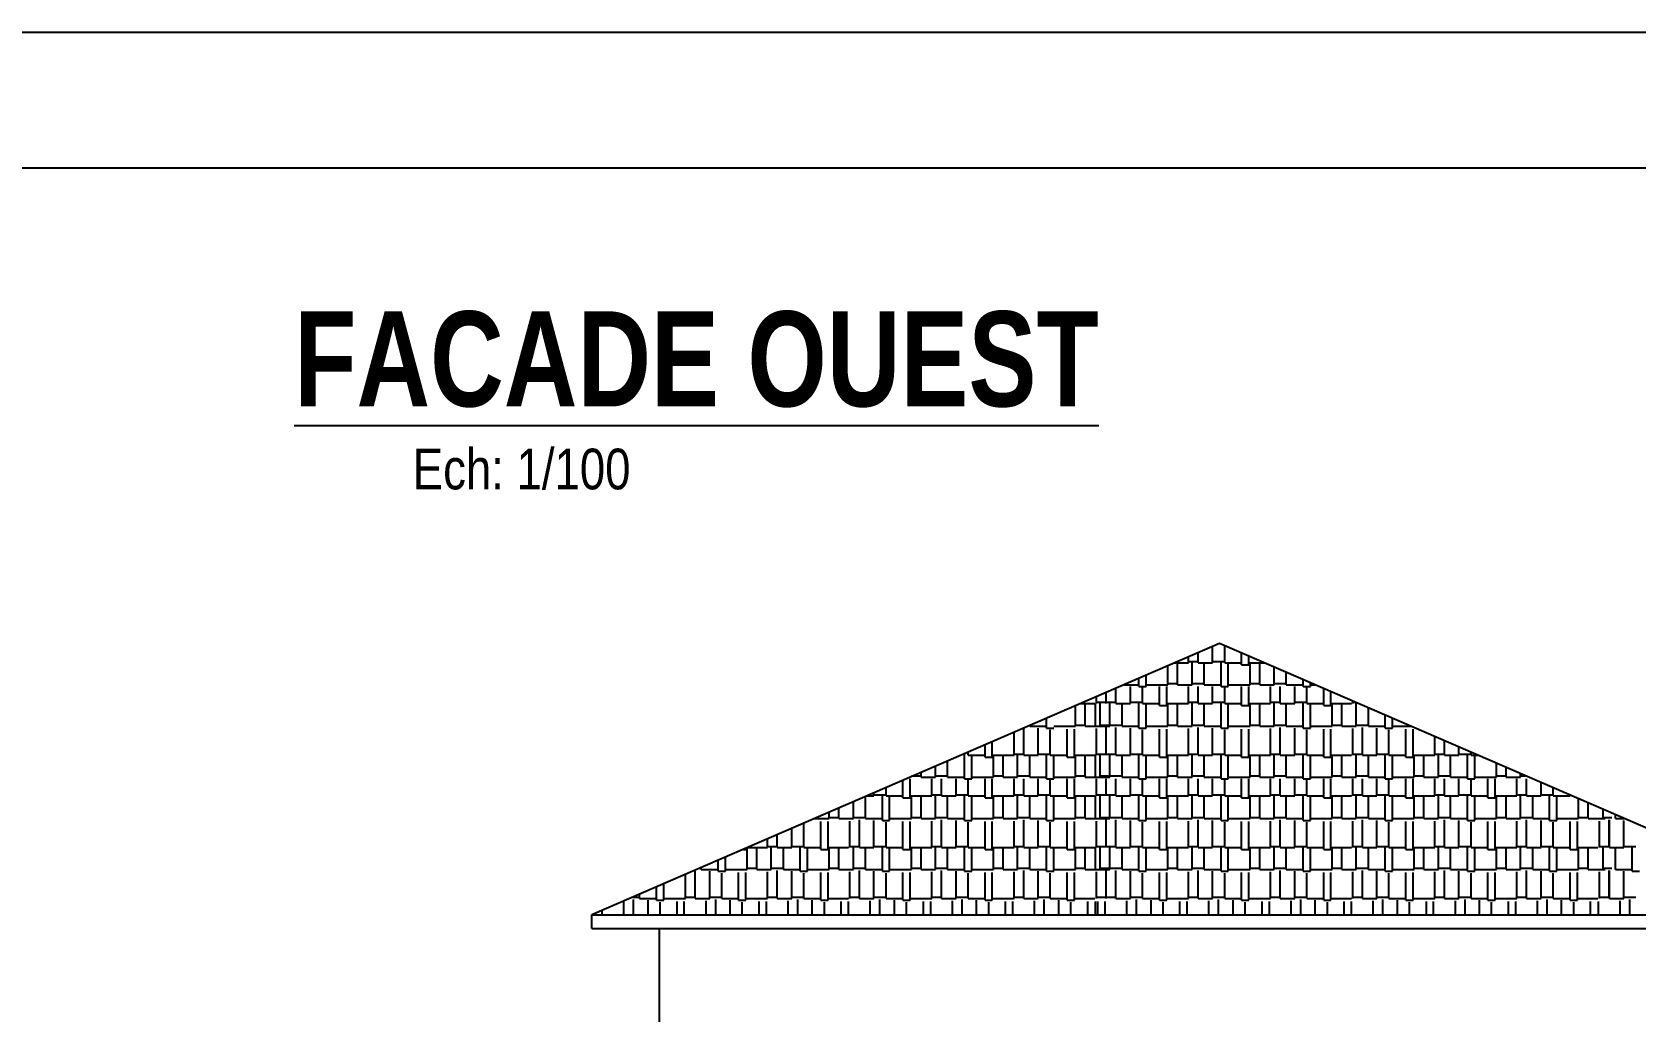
# Model space of a CAD drawing. Header units: centimetres. Extents: x 16433 to 114398, y -50094 to -12305.
# Drawn here: x 49780 to 50370, y -45156 to -44796 of the extents above; entities that cross this region are included whole.
import ezdxf
from ezdxf.enums import TextEntityAlignment as Align

# ---------------------------------------------------------------- set-up
doc = ezdxf.new("R2010")
doc.units = ezdxf.units.CM
doc.header["$LTSCALE"] = 0.5
for name, color, linetype in [('01_fenetres', 171, 'CONTINUOUS'), ('01_linteaux', 2, 'CONTINUOUS'), ('01_poch_murs', 253, 'CONTINUOUS'), ('01_texte', 230, 'CONTINUOUS')]:
    doc.layers.add(name, color=color, linetype=linetype)
doc.styles.add('impact', font='impact.ttf')
doc.styles.add('MATTE_TXT', font='arial.ttf')

msp = doc.modelspace()

# ---------------------------------------------------------------- linework, layer by layer
at = {"layer": '01_fenetres', "ltscale": 30}
msp.add_line((48662.75, -44845.563), (50662.75, -44845.563), dxfattribs=at)
at = {"layer": '01_linteaux', "ltscale": 2}
for p, q in [((49986.038, -45125.713), (49986.038, -45120.713)), ((49986.038, -45125.713), (50448.038, -45125.713)), ((50011.038, -45380.713), (50011.038, -45125.713))]:
    msp.add_line(p, q, dxfattribs=at)
msp.add_lwpolyline([(49986.038, -45120.713), (50448.038, -45120.713), (50217.038, -45020.713)], close=True, dxfattribs=at)
at = {"layer": '01_poch_murs', "linetype": 'Continuous', "ltscale": 2}
for p, q in [((50209.212, -45027.863), (50209.212, -45024.101)), ((50214.546, -45027.863), (50214.546, -45021.792)), ((50218.991, -45027.863), (50218.991, -45021.558)), ((50225.214, -45028.53), (50225.214, -45024.252)), ((50198.099, -45035.907), (50198.099, -45028.912)), ((50200.522, -45027.863), (50205.656, -45027.863)), ((50201.655, -45035.907), (50201.655, -45027.557)), ((50205.656, -45027.863), (50205.656, -45025.641)), ((50205.656, -45027.418), (50209.212, -45027.418)), ((50206.989, -45035.907), (50206.989, -45027.557)), ((50209.212, -45027.863), (50214.546, -45027.863)), ((50211.434, -45035.907), (50211.434, -45027.557)), ((50214.546, -45027.418), (50218.991, -45027.418)), ((50217.657, -45036.574), (50217.657, -45027.557)), ((50218.991, -45027.863), (50225.214, -45027.863)), ((50220.324, -45036.574), (50220.324, -45027.557)), ((50225.214, -45028.53), (50227.881, -45028.53)), ((50227.881, -45028.53), (50227.881, -45025.407)), ((50227.881, -45027.863), (50233.554, -45027.863)), ((50228.325, -45035.907), (50228.325, -45027.557)), ((50231.881, -45035.907), (50231.881, -45027.557)), ((50237.215, -45035.907), (50237.215, -45029.448)), ((50181.939, -45035.907), (50187.431, -45035.907)), ((50187.431, -45036.574), (50187.431, -45033.53)), ((50190.098, -45036.574), (50190.098, -45032.375)), ((50190.098, -45035.907), (50198.099, -45035.907)), ((50198.099, -45035.463), (50201.655, -45035.463)), ((50201.655, -45035.907), (50206.989, -45035.907)), ((50206.989, -45035.463), (50211.434, -45035.463)), ((50211.434, -45035.907), (50217.657, -45035.907)), ((50220.324, -45035.907), (50228.325, -45035.907)), ((50228.325, -45035.463), (50231.881, -45035.463)), ((50231.881, -45035.907), (50237.215, -45035.907)), ((50237.215, -45035.463), (50241.66, -45035.463)), ((50241.66, -45035.907), (50241.66, -45031.372)), ((50241.66, -45035.907), (50247.883, -45035.907)), ((50247.883, -45036.574), (50247.883, -45034.066)), ((50250.55, -45036.574), (50250.55, -45035.22)), ((50250.55, -45035.907), (50252.137, -45035.907)), ((50171.874, -45042.839), (50171.874, -45040.265)), ((50175.43, -45042.839), (50175.43, -45038.725)), ((50175.43, -45042.839), (50175.43, -45038.725)), ((50178.986, -45042.839), (50178.986, -45037.186)), ((50184.32, -45042.839), (50184.32, -45036.566)), ((50187.431, -45036.574), (50190.098, -45036.574)), ((50188.765, -45042.839), (50188.765, -45036.566)), ((50194.988, -45043.506), (50194.988, -45036.566)), ((50197.655, -45043.506), (50197.655, -45036.566)), ((50205.656, -45042.839), (50205.656, -45036.566)), ((50209.212, -45042.839), (50209.212, -45036.566)), ((50214.546, -45042.839), (50214.546, -45036.566)), ((50217.657, -45036.574), (50220.324, -45036.574)), ((50218.991, -45042.839), (50218.991, -45036.566)), ((50225.214, -45043.506), (50225.214, -45036.566)), ((50227.881, -45043.506), (50227.881, -45036.566)), ((50235.882, -45042.839), (50235.882, -45036.566)), ((50239.438, -45042.839), (50239.438, -45036.566)), ((50244.772, -45042.839), (50244.772, -45036.566)), ((50247.883, -45036.574), (50250.55, -45036.574)), ((50249.217, -45042.839), (50249.217, -45036.566)), ((50255.44, -45043.506), (50255.44, -45037.337)), ((50258.107, -45043.506), (50258.107, -45038.492)), ((50266.108, -45042.839), (50266.108, -45041.955)), ((50164.138, -45051.204), (50164.138, -45043.613)), ((50165.927, -45042.839), (50171.25, -45042.839)), ((50167.694, -45051.204), (50167.694, -45042.854)), ((50171.429, -45051.204), (50171.429, -45042.854)), ((50171.874, -45042.394), (50175.43, -45042.394)), ((50173.207, -45051.204), (50173.207, -45042.854)), ((50175.43, -45042.394), (50178.986, -45042.394)), ((50176.763, -45051.204), (50176.763, -45042.854)), ((50178.986, -45042.839), (50184.32, -45042.839)), ((50181.208, -45051.204), (50181.208, -45042.854)), ((50184.32, -45042.394), (50188.765, -45042.394)), ((50187.431, -45051.871), (50187.431, -45042.854)), ((50188.765, -45042.839), (50194.988, -45042.839)), ((50190.098, -45051.871), (50190.098, -45042.854)), ((50194.988, -45043.506), (50197.655, -45043.506)), ((50197.655, -45042.839), (50205.656, -45042.839)), ((50198.099, -45051.204), (50198.099, -45042.854)), ((50201.655, -45051.204), (50201.655, -45042.854)), ((50205.656, -45042.394), (50209.212, -45042.394)), ((50206.989, -45051.204), (50206.989, -45042.854)), ((50209.212, -45042.839), (50214.546, -45042.839)), ((50211.434, -45051.204), (50211.434, -45042.854)), ((50214.546, -45042.394), (50218.991, -45042.394)), ((50217.657, -45051.871), (50217.657, -45042.854)), ((50218.991, -45042.839), (50225.214, -45042.839)), ((50220.324, -45051.871), (50220.324, -45042.854)), ((50225.214, -45043.506), (50227.881, -45043.506)), ((50227.881, -45042.839), (50235.882, -45042.839)), ((50228.325, -45051.204), (50228.325, -45042.854)), ((50231.881, -45051.204), (50231.881, -45042.854)), ((50235.882, -45042.394), (50239.438, -45042.394)), ((50237.215, -45051.204), (50237.215, -45042.854)), ((50239.438, -45042.839), (50244.772, -45042.839)), ((50241.66, -45051.204), (50241.66, -45042.854)), ((50244.772, -45042.394), (50249.217, -45042.394)), ((50247.883, -45051.871), (50247.883, -45042.854)), ((50249.217, -45042.839), (50255.44, -45042.839)), ((50250.55, -45051.871), (50250.55, -45042.854)), ((50255.44, -45043.506), (50258.107, -45043.506)), ((50258.107, -45042.839), (50265.663, -45042.839)), ((50258.551, -45051.204), (50258.551, -45042.854)), ((50262.107, -45051.204), (50262.107, -45042.854)), ((50262.107, -45051.204), (50262.107, -45042.854)), ((50266.108, -45042.394), (50267.122, -45042.394)), ((50267.441, -45051.204), (50267.441, -45042.854)), ((50271.886, -45051.204), (50271.886, -45044.457)), ((50278.109, -45051.871), (50278.109, -45047.151)), ((50141.469, -45061.872), (50141.469, -45053.427)), ((50145.025, -45061.872), (50145.025, -45051.888)), ((50147.247, -45051.204), (50153.47, -45051.204)), ((50150.359, -45061.872), (50150.359, -45051.871)), ((50153.47, -45051.871), (50153.47, -45048.231)), ((50153.47, -45051.871), (50156.137, -45051.871)), ((50154.804, -45061.872), (50154.804, -45052.538)), ((50156.137, -45051.204), (50164.138, -45051.204)), ((50161.027, -45062.539), (50161.027, -45052.316)), ((50163.694, -45062.539), (50163.694, -45052.316)), ((50164.138, -45050.76), (50167.694, -45050.76)), ((50167.694, -45051.204), (50171.25, -45051.204)), ((50168.583, -45051.204), (50173.917, -45051.204)), ((50171.429, -45051.204), (50176.763, -45051.204)), ((50171.874, -45061.872), (50171.874, -45052.093)), ((50173.207, -45050.76), (50176.338, -45050.76)), ((50175.43, -45061.872), (50175.43, -45051.649)), ((50175.43, -45061.872), (50175.43, -45052.093)), ((50176.763, -45050.76), (50181.208, -45050.76)), ((50178.986, -45061.872), (50178.986, -45051.649)), ((50181.208, -45051.204), (50187.431, -45051.204)), ((50184.32, -45061.872), (50184.32, -45051.871)), ((50187.431, -45051.871), (50190.098, -45051.871)), ((50188.765, -45061.872), (50188.765, -45052.538)), ((50190.098, -45051.204), (50198.099, -45051.204)), ((50194.988, -45062.539), (50194.988, -45052.316)), ((50197.655, -45062.539), (50197.655, -45052.316)), ((50198.099, -45050.76), (50201.655, -45050.76)), ((50201.655, -45051.204), (50206.989, -45051.204)), ((50205.656, -45061.872), (50205.656, -45052.093)), ((50206.989, -45050.76), (50211.434, -45050.76)), ((50209.212, -45061.872), (50209.212, -45051.649)), ((50211.434, -45051.204), (50217.657, -45051.204)), ((50214.546, -45061.872), (50214.546, -45051.871)), ((50217.657, -45051.871), (50220.324, -45051.871)), ((50218.991, -45061.872), (50218.991, -45052.538)), ((50220.324, -45051.204), (50228.325, -45051.204)), ((50225.214, -45062.539), (50225.214, -45052.316)), ((50227.881, -45062.539), (50227.881, -45052.316)), ((50228.325, -45050.76), (50231.881, -45050.76)), ((50231.881, -45051.204), (50237.215, -45051.204)), ((50235.882, -45061.872), (50235.882, -45052.093)), ((50237.215, -45050.76), (50241.66, -45050.76)), ((50239.438, -45061.872), (50239.438, -45051.649)), ((50241.66, -45051.204), (50247.883, -45051.204)), ((50244.772, -45061.872), (50244.772, -45051.871)), ((50247.883, -45051.871), (50250.55, -45051.871)), ((50249.217, -45061.872), (50249.217, -45052.538)), ((50250.55, -45051.204), (50258.551, -45051.204)), ((50255.44, -45062.539), (50255.44, -45052.316)), ((50258.107, -45062.539), (50258.107, -45052.316)), ((50258.551, -45050.76), (50262.107, -45050.76)), ((50262.107, -45051.204), (50265.663, -45051.204)), ((50262.107, -45051.204), (50267.441, -45051.204)), ((50266.108, -45061.872), (50266.108, -45052.093)), ((50267.441, -45050.76), (50271.886, -45050.76)), ((50269.664, -45061.872), (50269.664, -45051.649)), ((50271.886, -45051.204), (50278.109, -45051.204)), ((50274.998, -45061.872), (50274.998, -45051.871)), ((50278.109, -45051.871), (50280.776, -45051.871)), ((50279.443, -45061.872), (50279.443, -45052.538)), ((50280.776, -45051.871), (50280.776, -45048.305)), ((50280.776, -45051.204), (50287.473, -45051.204)), ((50285.666, -45062.539), (50285.666, -45052.316)), ((50288.333, -45062.539), (50288.333, -45052.316)), ((50130.801, -45062.539), (50130.801, -45058.045)), ((50133.468, -45062.539), (50133.468, -45056.891)), ((50296.334, -45061.872), (50296.334, -45055.04)), ((50299.89, -45061.872), (50299.89, -45056.58)), ((50305.224, -45061.872), (50305.224, -45058.889)), ((50117.021, -45069.917), (50117.021, -45064.01)), ((50123.244, -45070.583), (50123.244, -45061.566)), ((50124.578, -45061.872), (50124.578, -45060.739)), ((50124.578, -45061.872), (50130.801, -45061.872)), ((50125.911, -45070.583), (50125.911, -45061.566)), ((50130.801, -45062.539), (50133.468, -45062.539)), ((50133.468, -45061.872), (50141.469, -45061.872)), ((50133.912, -45069.917), (50133.912, -45061.566)), ((50137.468, -45069.917), (50137.468, -45061.566)), ((50141.469, -45061.428), (50145.025, -45061.428)), ((50142.802, -45069.917), (50142.802, -45061.566)), ((50145.025, -45061.872), (50150.359, -45061.872)), ((50147.247, -45069.917), (50147.247, -45061.566)), ((50150.359, -45061.428), (50154.804, -45061.428)), ((50153.47, -45070.583), (50153.47, -45061.566)), ((50154.804, -45061.872), (50161.027, -45061.872)), ((50156.137, -45070.583), (50156.137, -45061.566)), ((50161.027, -45062.539), (50163.694, -45062.539)), ((50163.694, -45061.872), (50171.25, -45061.872)), ((50164.138, -45069.917), (50164.138, -45061.566)), ((50167.694, -45069.917), (50167.694, -45061.566)), ((50171.429, -45069.917), (50171.429, -45061.566)), ((50171.874, -45061.428), (50175.43, -45061.428)), ((50173.207, -45069.917), (50173.207, -45061.566)), ((50175.43, -45061.428), (50178.986, -45061.428)), ((50176.763, -45069.917), (50176.763, -45061.566)), ((50178.986, -45061.872), (50184.32, -45061.872)), ((50181.208, -45069.917), (50181.208, -45061.566)), ((50184.32, -45061.428), (50188.765, -45061.428)), ((50187.431, -45070.583), (50187.431, -45061.566)), ((50188.765, -45061.872), (50194.988, -45061.872)), ((50190.098, -45070.583), (50190.098, -45061.566)), ((50194.988, -45062.539), (50197.655, -45062.539)), ((50197.655, -45061.872), (50205.656, -45061.872)), ((50198.099, -45069.917), (50198.099, -45061.566)), ((50201.655, -45069.917), (50201.655, -45061.566)), ((50205.656, -45061.428), (50209.212, -45061.428)), ((50206.989, -45069.917), (50206.989, -45061.566)), ((50209.212, -45061.872), (50214.546, -45061.872)), ((50211.434, -45069.917), (50211.434, -45061.566)), ((50214.546, -45061.428), (50218.991, -45061.428)), ((50217.657, -45070.583), (50217.657, -45061.566)), ((50218.991, -45061.872), (50225.214, -45061.872)), ((50220.324, -45070.583), (50220.324, -45061.566)), ((50225.214, -45062.539), (50227.881, -45062.539)), ((50227.881, -45061.872), (50235.882, -45061.872)), ((50228.325, -45069.917), (50228.325, -45061.566)), ((50231.881, -45069.917), (50231.881, -45061.566)), ((50235.882, -45061.428), (50239.438, -45061.428)), ((50237.215, -45069.917), (50237.215, -45061.566)), ((50239.438, -45061.872), (50244.772, -45061.872)), ((50241.66, -45069.917), (50241.66, -45061.566)), ((50244.772, -45061.428), (50249.217, -45061.428)), ((50247.883, -45070.583), (50247.883, -45061.566)), ((50249.217, -45061.872), (50255.44, -45061.872)), ((50250.55, -45070.583), (50250.55, -45061.566)), ((50255.44, -45062.539), (50258.107, -45062.539)), ((50258.107, -45061.872), (50265.663, -45061.872)), ((50258.551, -45069.917), (50258.551, -45061.566)), ((50262.107, -45069.917), (50262.107, -45061.566)), ((50262.107, -45069.917), (50262.107, -45061.566)), ((50266.108, -45061.428), (50269.664, -45061.428)), ((50267.441, -45069.917), (50267.441, -45061.566)), ((50269.664, -45061.872), (50274.998, -45061.872)), ((50271.886, -45069.917), (50271.886, -45061.566)), ((50274.998, -45061.428), (50279.443, -45061.428)), ((50278.109, -45070.583), (50278.109, -45061.566)), ((50279.443, -45061.872), (50285.666, -45061.872)), ((50280.776, -45070.583), (50280.776, -45061.566)), ((50285.666, -45062.539), (50288.333, -45062.539)), ((50288.333, -45061.872), (50296.334, -45061.872)), ((50288.777, -45069.917), (50288.777, -45061.566)), ((50292.333, -45069.917), (50292.333, -45061.566)), ((50296.334, -45061.428), (50299.89, -45061.428)), ((50297.667, -45069.917), (50297.667, -45061.566)), ((50299.89, -45061.872), (50305.224, -45061.872)), ((50302.112, -45069.917), (50302.112, -45061.566)), ((50305.224, -45061.428), (50309.669, -45061.428)), ((50308.335, -45070.583), (50308.335, -45061.566)), ((50309.669, -45061.872), (50309.669, -45060.813)), ((50309.669, -45061.872), (50312.116, -45061.872)), ((50311.002, -45070.583), (50311.002, -45061.566)), ((50319.003, -45069.917), (50319.003, -45064.854)), ((50100.575, -45077.515), (50100.575, -45071.13)), ((50103.242, -45077.515), (50103.242, -45070.576)), ((50103.686, -45069.472), (50107.242, -45069.472)), ((50107.242, -45069.917), (50107.242, -45068.244)), ((50107.242, -45069.917), (50112.576, -45069.917)), ((50111.243, -45076.848), (50111.243, -45070.576)), ((50112.576, -45069.917), (50112.576, -45065.935)), ((50112.576, -45069.472), (50117.021, -45069.472)), ((50114.799, -45076.848), (50114.799, -45070.576)), ((50117.021, -45069.917), (50123.244, -45069.917)), ((50120.133, -45076.848), (50120.133, -45070.576)), ((50123.244, -45070.583), (50125.911, -45070.583)), ((50124.578, -45076.848), (50124.578, -45070.576)), ((50125.911, -45069.917), (50133.912, -45069.917)), ((50130.801, -45077.515), (50130.801, -45070.576)), ((50133.468, -45077.515), (50133.468, -45070.576)), ((50133.912, -45069.472), (50137.468, -45069.472)), ((50137.468, -45069.917), (50142.802, -45069.917)), ((50141.469, -45076.848), (50141.469, -45070.576)), ((50142.802, -45069.472), (50147.247, -45069.472)), ((50145.025, -45076.848), (50145.025, -45070.576)), ((50147.247, -45069.917), (50153.47, -45069.917)), ((50150.359, -45076.848), (50150.359, -45070.576)), ((50153.47, -45070.583), (50156.137, -45070.583)), ((50154.804, -45076.848), (50154.804, -45070.576)), ((50156.137, -45069.917), (50164.138, -45069.917)), ((50161.027, -45077.515), (50161.027, -45070.576)), ((50163.694, -45077.515), (50163.694, -45070.576)), ((50164.138, -45069.472), (50167.694, -45069.472)), ((50167.694, -45069.917), (50171.25, -45069.917)), ((50168.583, -45069.917), (50173.917, -45069.917)), ((50171.429, -45069.917), (50176.763, -45069.917)), ((50171.874, -45076.848), (50171.874, -45070.576)), ((50173.207, -45069.472), (50176.338, -45069.472)), ((50175.43, -45076.848), (50175.43, -45070.576)), ((50175.43, -45076.848), (50175.43, -45070.576)), ((50176.763, -45069.472), (50181.208, -45069.472)), ((50178.986, -45076.848), (50178.986, -45070.576)), ((50181.208, -45069.917), (50187.431, -45069.917)), ((50184.32, -45076.848), (50184.32, -45070.576)), ((50187.431, -45070.583), (50190.098, -45070.583)), ((50188.765, -45076.848), (50188.765, -45070.576)), ((50190.098, -45069.917), (50198.099, -45069.917)), ((50194.988, -45077.515), (50194.988, -45070.576)), ((50197.655, -45077.515), (50197.655, -45070.576)), ((50198.099, -45069.472), (50201.655, -45069.472)), ((50201.655, -45069.917), (50206.989, -45069.917)), ((50205.656, -45076.848), (50205.656, -45070.576)), ((50206.989, -45069.472), (50211.434, -45069.472)), ((50209.212, -45076.848), (50209.212, -45070.576)), ((50211.434, -45069.917), (50217.657, -45069.917)), ((50214.546, -45076.848), (50214.546, -45070.576)), ((50217.657, -45070.583), (50220.324, -45070.583)), ((50218.991, -45076.848), (50218.991, -45070.576)), ((50220.324, -45069.917), (50228.325, -45069.917)), ((50225.214, -45077.515), (50225.214, -45070.576)), ((50227.881, -45077.515), (50227.881, -45070.576)), ((50228.325, -45069.472), (50231.881, -45069.472)), ((50231.881, -45069.917), (50237.215, -45069.917)), ((50235.882, -45076.848), (50235.882, -45070.576)), ((50237.215, -45069.472), (50241.66, -45069.472)), ((50239.438, -45076.848), (50239.438, -45070.576)), ((50241.66, -45069.917), (50247.883, -45069.917)), ((50244.772, -45076.848), (50244.772, -45070.576)), ((50247.883, -45070.583), (50250.55, -45070.583)), ((50249.217, -45076.848), (50249.217, -45070.576)), ((50250.55, -45069.917), (50258.551, -45069.917)), ((50255.44, -45077.515), (50255.44, -45070.576)), ((50258.107, -45077.515), (50258.107, -45070.576)), ((50258.551, -45069.472), (50262.107, -45069.472)), ((50262.107, -45069.917), (50265.663, -45069.917)), ((50262.107, -45069.917), (50267.441, -45069.917)), ((50266.108, -45076.848), (50266.108, -45070.576)), ((50267.441, -45069.472), (50271.886, -45069.472)), ((50269.664, -45076.848), (50269.664, -45070.576)), ((50271.886, -45069.917), (50278.109, -45069.917)), ((50274.998, -45076.848), (50274.998, -45070.576)), ((50278.109, -45070.583), (50280.776, -45070.583)), ((50279.443, -45076.848), (50279.443, -45070.576)), ((50280.776, -45069.917), (50288.777, -45069.917)), ((50285.666, -45077.515), (50285.666, -45070.576)), ((50288.333, -45077.515), (50288.333, -45070.576)), ((50288.777, -45069.472), (50292.333, -45069.472)), ((50292.333, -45069.917), (50297.667, -45069.917)), ((50296.334, -45076.848), (50296.334, -45070.576)), ((50297.667, -45069.472), (50302.112, -45069.472)), ((50299.89, -45076.848), (50299.89, -45070.576)), ((50302.112, -45069.917), (50308.335, -45069.917)), ((50305.224, -45076.848), (50305.224, -45070.576)), ((50308.335, -45070.583), (50311.002, -45070.583)), ((50309.669, -45076.848), (50309.669, -45070.576)), ((50311.002, -45069.917), (50319.003, -45069.917)), ((50315.892, -45077.515), (50315.892, -45070.576)), ((50318.559, -45077.515), (50318.559, -45070.576)), ((50319.003, -45069.472), (50322.559, -45069.472)), ((50322.559, -45069.917), (50322.559, -45066.393)), ((50322.559, -45069.917), (50327.893, -45069.917)), ((50326.56, -45076.848), (50326.56, -45070.576)), ((50327.893, -45069.917), (50327.893, -45068.702)), ((50327.893, -45069.472), (50329.672, -45069.472)), ((50330.116, -45076.848), (50330.116, -45070.576)), ((50086.795, -45085.214), (50086.795, -45077.095)), ((50087.365, -45076.848), (50089.907, -45076.848)), ((50089.907, -45076.848), (50089.907, -45075.748)), ((50089.907, -45076.404), (50094.352, -45076.404)), ((50093.018, -45085.881), (50093.018, -45076.863)), ((50094.352, -45076.848), (50094.352, -45073.824)), ((50094.352, -45076.848), (50100.575, -45076.848)), ((50095.685, -45085.881), (50095.685, -45076.863)), ((50103.242, -45076.848), (50111.243, -45076.848)), ((50103.686, -45085.214), (50103.686, -45076.863)), ((50107.242, -45085.214), (50107.242, -45076.863)), ((50111.243, -45076.404), (50114.799, -45076.404)), ((50112.576, -45085.214), (50112.576, -45076.863)), ((50114.799, -45076.848), (50120.133, -45076.848)), ((50117.021, -45085.214), (50117.021, -45076.863)), ((50120.133, -45076.404), (50124.578, -45076.404)), ((50123.244, -45085.881), (50123.244, -45076.863)), ((50124.578, -45076.848), (50130.801, -45076.848)), ((50125.911, -45085.881), (50125.911, -45076.863)), ((50133.468, -45076.848), (50141.469, -45076.848)), ((50133.912, -45085.214), (50133.912, -45076.863)), ((50137.468, -45085.214), (50137.468, -45076.863)), ((50141.469, -45076.404), (50145.025, -45076.404)), ((50142.802, -45085.214), (50142.802, -45076.863)), ((50145.025, -45076.848), (50150.359, -45076.848)), ((50147.247, -45085.214), (50147.247, -45076.863)), ((50150.359, -45076.404), (50154.804, -45076.404)), ((50153.47, -45085.881), (50153.47, -45076.863)), ((50154.804, -45076.848), (50161.027, -45076.848)), ((50156.137, -45085.881), (50156.137, -45076.863)), ((50163.694, -45076.848), (50171.25, -45076.848)), ((50164.138, -45085.214), (50164.138, -45076.863)), ((50167.694, -45085.214), (50167.694, -45076.863)), ((50171.429, -45085.214), (50171.429, -45076.863)), ((50171.874, -45076.404), (50175.43, -45076.404)), ((50173.207, -45085.214), (50173.207, -45076.863)), ((50175.43, -45076.404), (50178.986, -45076.404)), ((50176.763, -45085.214), (50176.763, -45076.863)), ((50178.986, -45076.848), (50184.32, -45076.848)), ((50181.208, -45085.214), (50181.208, -45076.863)), ((50184.32, -45076.404), (50188.765, -45076.404)), ((50187.431, -45085.881), (50187.431, -45076.863)), ((50188.765, -45076.848), (50194.988, -45076.848)), ((50190.098, -45085.881), (50190.098, -45076.863)), ((50197.655, -45076.848), (50205.656, -45076.848)), ((50198.099, -45085.214), (50198.099, -45076.863)), ((50201.655, -45085.214), (50201.655, -45076.863)), ((50205.656, -45076.404), (50209.212, -45076.404)), ((50206.989, -45085.214), (50206.989, -45076.863)), ((50209.212, -45076.848), (50214.546, -45076.848)), ((50211.434, -45085.214), (50211.434, -45076.863)), ((50214.546, -45076.404), (50218.991, -45076.404)), ((50217.657, -45085.881), (50217.657, -45076.863)), ((50218.991, -45076.848), (50225.214, -45076.848)), ((50220.324, -45085.881), (50220.324, -45076.863)), ((50227.881, -45076.848), (50235.882, -45076.848)), ((50228.325, -45085.214), (50228.325, -45076.863)), ((50231.881, -45085.214), (50231.881, -45076.863)), ((50235.882, -45076.404), (50239.438, -45076.404)), ((50237.215, -45085.214), (50237.215, -45076.863)), ((50239.438, -45076.848), (50244.772, -45076.848)), ((50241.66, -45085.214), (50241.66, -45076.863)), ((50244.772, -45076.404), (50249.217, -45076.404)), ((50247.883, -45085.881), (50247.883, -45076.863)), ((50249.217, -45076.848), (50255.44, -45076.848)), ((50250.55, -45085.881), (50250.55, -45076.863)), ((50258.107, -45076.848), (50265.663, -45076.848)), ((50258.551, -45085.214), (50258.551, -45076.863)), ((50262.107, -45085.214), (50262.107, -45076.863)), ((50262.107, -45085.214), (50262.107, -45076.863)), ((50266.108, -45076.404), (50269.664, -45076.404)), ((50267.441, -45085.214), (50267.441, -45076.863)), ((50269.664, -45076.848), (50274.998, -45076.848)), ((50271.886, -45085.214), (50271.886, -45076.863)), ((50274.998, -45076.404), (50279.443, -45076.404)), ((50278.109, -45085.881), (50278.109, -45076.863)), ((50279.443, -45076.848), (50285.666, -45076.848)), ((50280.776, -45085.881), (50280.776, -45076.863)), ((50288.333, -45076.848), (50296.334, -45076.848)), ((50288.777, -45085.214), (50288.777, -45076.863)), ((50292.333, -45085.214), (50292.333, -45076.863)), ((50296.334, -45076.404), (50299.89, -45076.404)), ((50297.667, -45085.214), (50297.667, -45076.863)), ((50299.89, -45076.848), (50305.224, -45076.848)), ((50302.112, -45085.214), (50302.112, -45076.863)), ((50305.224, -45076.404), (50309.669, -45076.404)), ((50308.335, -45085.881), (50308.335, -45076.863)), ((50309.669, -45076.848), (50315.892, -45076.848)), ((50311.002, -45085.881), (50311.002, -45076.863)), ((50318.559, -45076.848), (50326.56, -45076.848)), ((50319.003, -45085.214), (50319.003, -45076.863)), ((50322.559, -45085.214), (50322.559, -45076.863)), ((50326.56, -45076.404), (50330.116, -45076.404)), ((50327.893, -45085.214), (50327.893, -45076.863)), ((50330.116, -45076.848), (50335.45, -45076.848)), ((50332.338, -45085.214), (50332.338, -45076.863)), ((50335.45, -45076.848), (50335.45, -45071.974)), ((50335.45, -45076.404), (50339.895, -45076.404)), ((50338.561, -45085.881), (50338.561, -45076.863)), ((50339.895, -45076.848), (50339.895, -45073.898)), ((50339.895, -45076.848), (50346.118, -45076.848)), ((50341.228, -45085.881), (50341.228, -45076.863)), ((50073.46, -45085.214), (50073.46, -45082.868)), ((50077.016, -45085.214), (50077.016, -45081.328)), ((50077.016, -45085.214), (50077.016, -45081.328)), ((50082.35, -45085.214), (50082.35, -45079.019)), ((50100.575, -45077.515), (50103.242, -45077.515)), ((50130.801, -45077.515), (50133.468, -45077.515)), ((50161.027, -45077.515), (50163.694, -45077.515)), ((50194.988, -45077.515), (50197.655, -45077.515)), ((50225.214, -45077.515), (50227.881, -45077.515)), ((50255.44, -45077.515), (50258.107, -45077.515)), ((50285.666, -45077.515), (50288.333, -45077.515)), ((50315.892, -45077.515), (50318.559, -45077.515)), ((50349.229, -45085.214), (50349.229, -45077.939)), ((50352.785, -45085.214), (50352.785, -45079.478)), ((50358.298, -45085.214), (50358.298, -45081.864)), ((50059.681, -45095.882), (50059.681, -45088.833)), ((50064.126, -45095.882), (50064.126, -45086.909)), ((50068.041, -45085.214), (50073.46, -45085.214)), ((50070.349, -45096.549), (50070.349, -45086.325)), ((50073.016, -45096.549), (50073.016, -45086.325)), ((50073.46, -45084.769), (50077.016, -45084.769)), ((50077.016, -45085.214), (50080.572, -45085.214)), ((50077.016, -45085.214), (50082.35, -45085.214)), ((50081.017, -45095.882), (50081.017, -45086.103)), ((50082.35, -45084.769), (50086.795, -45084.769)), ((50084.573, -45095.882), (50084.573, -45085.658)), ((50086.795, -45085.214), (50093.018, -45085.214)), ((50089.907, -45095.882), (50089.907, -45085.881)), ((50093.018, -45085.881), (50095.685, -45085.881)), ((50094.352, -45095.882), (50094.352, -45086.547)), ((50095.685, -45085.214), (50103.686, -45085.214)), ((50100.575, -45096.549), (50100.575, -45086.325)), ((50103.242, -45096.549), (50103.242, -45086.325)), ((50103.686, -45084.769), (50107.242, -45084.769)), ((50107.242, -45085.214), (50112.576, -45085.214)), ((50111.243, -45095.882), (50111.243, -45086.103)), ((50112.576, -45084.769), (50117.021, -45084.769)), ((50114.799, -45095.882), (50114.799, -45085.658)), ((50117.021, -45085.214), (50123.244, -45085.214)), ((50120.133, -45095.882), (50120.133, -45085.881)), ((50123.244, -45085.881), (50125.911, -45085.881)), ((50124.578, -45095.882), (50124.578, -45086.547)), ((50125.911, -45085.214), (50133.912, -45085.214)), ((50130.801, -45096.549), (50130.801, -45086.325)), ((50133.468, -45096.549), (50133.468, -45086.325)), ((50133.912, -45084.769), (50137.468, -45084.769)), ((50137.468, -45085.214), (50142.802, -45085.214)), ((50141.469, -45095.882), (50141.469, -45086.103)), ((50142.802, -45084.769), (50147.247, -45084.769)), ((50145.025, -45095.882), (50145.025, -45085.658)), ((50147.247, -45085.214), (50153.47, -45085.214)), ((50150.359, -45095.882), (50150.359, -45085.881)), ((50153.47, -45085.881), (50156.137, -45085.881)), ((50154.804, -45095.882), (50154.804, -45086.547)), ((50156.137, -45085.214), (50164.138, -45085.214)), ((50161.027, -45096.549), (50161.027, -45086.325)), ((50163.694, -45096.549), (50163.694, -45086.325)), ((50164.138, -45084.769), (50167.694, -45084.769)), ((50167.694, -45085.214), (50171.25, -45085.214)), ((50168.583, -45085.214), (50173.917, -45085.214)), ((50171.429, -45085.214), (50176.763, -45085.214)), ((50171.874, -45095.882), (50171.874, -45086.103)), ((50173.207, -45084.769), (50176.338, -45084.769)), ((50175.43, -45095.882), (50175.43, -45085.658)), ((50175.43, -45095.882), (50175.43, -45086.103)), ((50176.763, -45084.769), (50181.208, -45084.769)), ((50178.986, -45095.882), (50178.986, -45085.658)), ((50181.208, -45085.214), (50187.431, -45085.214)), ((50184.32, -45095.882), (50184.32, -45085.881)), ((50187.431, -45085.881), (50190.098, -45085.881)), ((50188.765, -45095.882), (50188.765, -45086.547)), ((50190.098, -45085.214), (50198.099, -45085.214)), ((50194.988, -45096.549), (50194.988, -45086.325)), ((50197.655, -45096.549), (50197.655, -45086.325)), ((50198.099, -45084.769), (50201.655, -45084.769)), ((50201.655, -45085.214), (50206.989, -45085.214)), ((50205.656, -45095.882), (50205.656, -45086.103)), ((50206.989, -45084.769), (50211.434, -45084.769)), ((50209.212, -45095.882), (50209.212, -45085.658)), ((50211.434, -45085.214), (50217.657, -45085.214)), ((50214.546, -45095.882), (50214.546, -45085.881)), ((50217.657, -45085.881), (50220.324, -45085.881)), ((50218.991, -45095.882), (50218.991, -45086.547)), ((50220.324, -45085.214), (50228.325, -45085.214)), ((50225.214, -45096.549), (50225.214, -45086.325)), ((50227.881, -45096.549), (50227.881, -45086.325)), ((50228.325, -45084.769), (50231.881, -45084.769)), ((50231.881, -45085.214), (50237.215, -45085.214)), ((50235.882, -45095.882), (50235.882, -45086.103)), ((50237.215, -45084.769), (50241.66, -45084.769)), ((50239.438, -45095.882), (50239.438, -45085.658)), ((50241.66, -45085.214), (50247.883, -45085.214)), ((50244.772, -45095.882), (50244.772, -45085.881)), ((50247.883, -45085.881), (50250.55, -45085.881)), ((50249.217, -45095.882), (50249.217, -45086.547)), ((50250.55, -45085.214), (50258.551, -45085.214)), ((50255.44, -45096.549), (50255.44, -45086.325)), ((50258.107, -45096.549), (50258.107, -45086.325)), ((50258.551, -45084.769), (50262.107, -45084.769)), ((50262.107, -45085.214), (50265.663, -45085.214)), ((50262.107, -45085.214), (50267.441, -45085.214)), ((50266.108, -45095.882), (50266.108, -45086.103)), ((50267.441, -45084.769), (50271.886, -45084.769)), ((50269.664, -45095.882), (50269.664, -45085.658)), ((50271.886, -45085.214), (50278.109, -45085.214)), ((50274.998, -45095.882), (50274.998, -45085.881)), ((50278.109, -45085.881), (50280.776, -45085.881)), ((50279.443, -45095.882), (50279.443, -45086.547)), ((50280.776, -45085.214), (50288.777, -45085.214)), ((50285.666, -45096.549), (50285.666, -45086.325)), ((50288.333, -45096.549), (50288.333, -45086.325)), ((50288.777, -45084.769), (50292.333, -45084.769)), ((50292.333, -45085.214), (50297.667, -45085.214)), ((50296.334, -45095.882), (50296.334, -45086.103)), ((50297.667, -45084.769), (50302.112, -45084.769)), ((50299.89, -45095.882), (50299.89, -45085.658)), ((50302.112, -45085.214), (50308.335, -45085.214)), ((50305.224, -45095.882), (50305.224, -45085.881)), ((50308.335, -45085.881), (50311.002, -45085.881)), ((50309.669, -45095.882), (50309.669, -45086.547)), ((50311.002, -45085.214), (50319.003, -45085.214)), ((50315.892, -45096.549), (50315.892, -45086.325)), ((50318.559, -45096.549), (50318.559, -45086.325)), ((50319.003, -45084.769), (50322.559, -45084.769)), ((50322.559, -45085.214), (50327.893, -45085.214)), ((50326.56, -45095.882), (50326.56, -45086.103)), ((50327.893, -45084.769), (50332.338, -45084.769)), ((50330.116, -45095.882), (50330.116, -45085.658)), ((50332.338, -45085.214), (50338.561, -45085.214)), ((50335.45, -45095.882), (50335.45, -45085.881)), ((50338.561, -45085.881), (50341.228, -45085.881)), ((50339.895, -45095.882), (50339.895, -45086.547)), ((50341.228, -45085.214), (50349.229, -45085.214)), ((50346.118, -45096.549), (50346.118, -45086.325)), ((50348.785, -45096.549), (50348.785, -45086.325)), ((50349.229, -45084.769), (50352.785, -45084.769)), ((50352.785, -45085.214), (50356.341, -45085.214)), ((50353.674, -45085.214), (50359.008, -45085.214)), ((50356.964, -45095.882), (50356.964, -45086.103)), ((50358.298, -45084.769), (50361.429, -45084.769)), ((50360.52, -45095.882), (50360.52, -45085.658)), ((50360.559, -45095.882), (50360.559, -45085.658)), ((50362.782, -45085.214), (50362.782, -45083.806)), ((50362.782, -45085.214), (50366.035, -45085.214)), ((50365.893, -45095.882), (50365.893, -45085.881)), ((50050.791, -45095.882), (50050.791, -45092.681)), ((50054.347, -45095.882), (50054.347, -45091.142)), ((50032.566, -45104.593), (50032.566, -45100.571)), ((50035.233, -45104.593), (50035.233, -45099.416)), ((50041.858, -45096.549), (50042.79, -45096.549)), ((50042.79, -45096.549), (50042.79, -45096.145)), ((50043.234, -45103.926), (50043.234, -45095.953)), ((50043.398, -45095.882), (50050.791, -45095.882)), ((50046.79, -45103.926), (50046.79, -45095.576)), ((50050.791, -45095.437), (50054.347, -45095.437)), ((50052.124, -45103.926), (50052.124, -45095.576)), ((50054.347, -45095.882), (50059.681, -45095.882)), ((50056.569, -45103.926), (50056.569, -45095.576)), ((50059.681, -45095.437), (50064.126, -45095.437)), ((50062.792, -45104.593), (50062.792, -45095.576)), ((50064.126, -45095.882), (50070.349, -45095.882)), ((50065.459, -45104.593), (50065.459, -45095.576)), ((50070.349, -45096.549), (50073.016, -45096.549)), ((50073.016, -45095.882), (50080.572, -45095.882)), ((50073.46, -45103.926), (50073.46, -45095.576)), ((50077.016, -45103.926), (50077.016, -45095.576)), ((50077.016, -45103.926), (50077.016, -45095.576)), ((50081.017, -45095.437), (50084.573, -45095.437)), ((50082.35, -45103.926), (50082.35, -45095.576)), ((50084.573, -45095.882), (50089.907, -45095.882)), ((50086.795, -45103.926), (50086.795, -45095.576)), ((50089.907, -45095.437), (50094.352, -45095.437)), ((50093.018, -45104.593), (50093.018, -45095.576)), ((50094.352, -45095.882), (50100.575, -45095.882)), ((50095.685, -45104.593), (50095.685, -45095.576)), ((50100.575, -45096.549), (50103.242, -45096.549)), ((50103.242, -45095.882), (50111.243, -45095.882)), ((50103.686, -45103.926), (50103.686, -45095.576)), ((50107.242, -45103.926), (50107.242, -45095.576)), ((50111.243, -45095.437), (50114.799, -45095.437)), ((50112.576, -45103.926), (50112.576, -45095.576)), ((50114.799, -45095.882), (50120.133, -45095.882)), ((50117.021, -45103.926), (50117.021, -45095.576)), ((50120.133, -45095.437), (50124.578, -45095.437)), ((50123.244, -45104.593), (50123.244, -45095.576)), ((50124.578, -45095.882), (50130.801, -45095.882)), ((50125.911, -45104.593), (50125.911, -45095.576)), ((50130.801, -45096.549), (50133.468, -45096.549)), ((50133.468, -45095.882), (50141.469, -45095.882)), ((50133.912, -45103.926), (50133.912, -45095.576)), ((50137.468, -45103.926), (50137.468, -45095.576)), ((50141.469, -45095.437), (50145.025, -45095.437)), ((50142.802, -45103.926), (50142.802, -45095.576)), ((50145.025, -45095.882), (50150.359, -45095.882)), ((50147.247, -45103.926), (50147.247, -45095.576)), ((50150.359, -45095.437), (50154.804, -45095.437)), ((50153.47, -45104.593), (50153.47, -45095.576)), ((50154.804, -45095.882), (50161.027, -45095.882)), ((50156.137, -45104.593), (50156.137, -45095.576)), ((50161.027, -45096.549), (50163.694, -45096.549)), ((50163.694, -45095.882), (50171.25, -45095.882)), ((50164.138, -45103.926), (50164.138, -45095.576)), ((50167.694, -45103.926), (50167.694, -45095.576)), ((50171.429, -45103.926), (50171.429, -45095.576)), ((50171.874, -45095.437), (50175.43, -45095.437)), ((50173.207, -45103.926), (50173.207, -45095.576)), ((50175.43, -45095.437), (50178.986, -45095.437)), ((50176.763, -45103.926), (50176.763, -45095.576)), ((50178.986, -45095.882), (50184.32, -45095.882)), ((50181.208, -45103.926), (50181.208, -45095.576)), ((50184.32, -45095.437), (50188.765, -45095.437)), ((50187.431, -45104.593), (50187.431, -45095.576)), ((50188.765, -45095.882), (50194.988, -45095.882)), ((50190.098, -45104.593), (50190.098, -45095.576)), ((50194.988, -45096.549), (50197.655, -45096.549)), ((50197.655, -45095.882), (50205.656, -45095.882)), ((50198.099, -45103.926), (50198.099, -45095.576)), ((50201.655, -45103.926), (50201.655, -45095.576)), ((50205.656, -45095.437), (50209.212, -45095.437)), ((50206.989, -45103.926), (50206.989, -45095.576)), ((50209.212, -45095.882), (50214.546, -45095.882)), ((50211.434, -45103.926), (50211.434, -45095.576)), ((50214.546, -45095.437), (50218.991, -45095.437)), ((50217.657, -45104.593), (50217.657, -45095.576)), ((50218.991, -45095.882), (50225.214, -45095.882)), ((50220.324, -45104.593), (50220.324, -45095.576)), ((50225.214, -45096.549), (50227.881, -45096.549)), ((50227.881, -45095.882), (50235.882, -45095.882)), ((50228.325, -45103.926), (50228.325, -45095.576)), ((50231.881, -45103.926), (50231.881, -45095.576)), ((50235.882, -45095.437), (50239.438, -45095.437)), ((50237.215, -45103.926), (50237.215, -45095.576)), ((50239.438, -45095.882), (50244.772, -45095.882)), ((50241.66, -45103.926), (50241.66, -45095.576)), ((50244.772, -45095.437), (50249.217, -45095.437)), ((50247.883, -45104.593), (50247.883, -45095.576)), ((50249.217, -45095.882), (50255.44, -45095.882)), ((50250.55, -45104.593), (50250.55, -45095.576)), ((50255.44, -45096.549), (50258.107, -45096.549)), ((50258.107, -45095.882), (50265.663, -45095.882)), ((50258.551, -45103.926), (50258.551, -45095.576)), ((50262.107, -45103.926), (50262.107, -45095.576)), ((50262.107, -45103.926), (50262.107, -45095.576)), ((50266.108, -45095.437), (50269.664, -45095.437)), ((50267.441, -45103.926), (50267.441, -45095.576)), ((50269.664, -45095.882), (50274.998, -45095.882)), ((50271.886, -45103.926), (50271.886, -45095.576)), ((50274.998, -45095.437), (50279.443, -45095.437)), ((50278.109, -45104.593), (50278.109, -45095.576)), ((50279.443, -45095.882), (50285.666, -45095.882)), ((50280.776, -45104.593), (50280.776, -45095.576)), ((50285.666, -45096.549), (50288.333, -45096.549)), ((50288.333, -45095.882), (50296.334, -45095.882)), ((50288.777, -45103.926), (50288.777, -45095.576)), ((50292.333, -45103.926), (50292.333, -45095.576)), ((50296.334, -45095.437), (50299.89, -45095.437)), ((50297.667, -45103.926), (50297.667, -45095.576)), ((50299.89, -45095.882), (50305.224, -45095.882)), ((50302.112, -45103.926), (50302.112, -45095.576)), ((50305.224, -45095.437), (50309.669, -45095.437)), ((50308.335, -45104.593), (50308.335, -45095.576)), ((50309.669, -45095.882), (50315.892, -45095.882)), ((50311.002, -45104.593), (50311.002, -45095.576)), ((50315.892, -45096.549), (50318.559, -45096.549)), ((50318.559, -45095.882), (50326.56, -45095.882)), ((50319.003, -45103.926), (50319.003, -45095.576)), ((50322.559, -45103.926), (50322.559, -45095.576)), ((50326.56, -45095.437), (50330.116, -45095.437)), ((50327.893, -45103.926), (50327.893, -45095.576)), ((50330.116, -45095.882), (50335.45, -45095.882)), ((50332.338, -45103.926), (50332.338, -45095.576)), ((50335.45, -45095.437), (50339.895, -45095.437)), ((50338.561, -45104.593), (50338.561, -45095.576)), ((50339.895, -45095.882), (50346.118, -45095.882)), ((50341.228, -45104.593), (50341.228, -45095.576)), ((50346.118, -45096.549), (50348.785, -45096.549)), ((50348.785, -45095.882), (50356.341, -45095.882)), ((50349.229, -45103.926), (50349.229, -45095.576)), ((50352.785, -45103.926), (50352.785, -45095.576)), ((50356.964, -45095.437), (50360.52, -45095.437)), ((50358.298, -45103.926), (50358.298, -45095.576)), ((50360.559, -45095.882), (50365.893, -45095.882)), ((50362.782, -45103.926), (50362.782, -45095.576)), ((50365.893, -45095.437), (50370.338, -45095.437)), ((50369.005, -45104.593), (50369.005, -45095.576)), ((50020.565, -45114.594), (50020.565, -45105.766)), ((50024.121, -45114.594), (50024.121, -45104.371)), ((50025.842, -45103.482), (50026.343, -45103.482)), ((50026.343, -45103.926), (50026.343, -45103.265)), ((50026.343, -45103.926), (50032.566, -45103.926)), ((50029.455, -45114.594), (50029.455, -45104.593)), ((50032.566, -45104.593), (50035.233, -45104.593)), ((50033.9, -45114.594), (50033.9, -45105.26)), ((50035.233, -45103.926), (50043.234, -45103.926)), ((50040.123, -45115.261), (50040.123, -45105.037)), ((50042.79, -45115.261), (50042.79, -45105.037)), ((50043.234, -45103.482), (50046.79, -45103.482)), ((50046.79, -45103.926), (50052.124, -45103.926)), ((50050.791, -45114.594), (50050.791, -45104.815)), ((50052.124, -45103.482), (50056.569, -45103.482)), ((50054.347, -45114.594), (50054.347, -45104.371)), ((50056.569, -45103.926), (50062.792, -45103.926)), ((50059.681, -45114.594), (50059.681, -45104.593)), ((50062.792, -45104.593), (50065.459, -45104.593)), ((50064.126, -45114.594), (50064.126, -45105.26)), ((50065.459, -45103.926), (50073.46, -45103.926)), ((50070.349, -45115.261), (50070.349, -45105.037)), ((50073.016, -45115.261), (50073.016, -45105.037)), ((50073.46, -45103.482), (50077.016, -45103.482)), ((50077.016, -45103.926), (50080.572, -45103.926)), ((50077.016, -45103.926), (50082.35, -45103.926)), ((50081.017, -45114.594), (50081.017, -45104.815)), ((50082.35, -45103.482), (50086.795, -45103.482)), ((50084.573, -45114.594), (50084.573, -45104.371)), ((50086.795, -45103.926), (50093.018, -45103.926)), ((50089.907, -45114.594), (50089.907, -45104.593)), ((50093.018, -45104.593), (50095.685, -45104.593)), ((50094.352, -45114.594), (50094.352, -45105.26)), ((50095.685, -45103.926), (50103.686, -45103.926)), ((50100.575, -45115.261), (50100.575, -45105.037)), ((50103.242, -45115.261), (50103.242, -45105.037)), ((50103.686, -45103.482), (50107.242, -45103.482)), ((50107.242, -45103.926), (50112.576, -45103.926)), ((50111.243, -45114.594), (50111.243, -45104.815)), ((50112.576, -45103.482), (50117.021, -45103.482)), ((50114.799, -45114.594), (50114.799, -45104.371)), ((50117.021, -45103.926), (50123.244, -45103.926)), ((50120.133, -45114.594), (50120.133, -45104.593)), ((50123.244, -45104.593), (50125.911, -45104.593)), ((50124.578, -45114.594), (50124.578, -45105.26)), ((50125.911, -45103.926), (50133.912, -45103.926)), ((50130.801, -45115.261), (50130.801, -45105.037)), ((50133.468, -45115.261), (50133.468, -45105.037)), ((50133.912, -45103.482), (50137.468, -45103.482)), ((50137.468, -45103.926), (50142.802, -45103.926)), ((50141.469, -45114.594), (50141.469, -45104.815)), ((50142.802, -45103.482), (50147.247, -45103.482)), ((50145.025, -45114.594), (50145.025, -45104.371)), ((50147.247, -45103.926), (50153.47, -45103.926)), ((50150.359, -45114.594), (50150.359, -45104.593)), ((50153.47, -45104.593), (50156.137, -45104.593)), ((50154.804, -45114.594), (50154.804, -45105.26)), ((50156.137, -45103.926), (50164.138, -45103.926)), ((50161.027, -45115.261), (50161.027, -45105.037)), ((50163.694, -45115.261), (50163.694, -45105.037)), ((50164.138, -45103.482), (50167.694, -45103.482)), ((50167.694, -45103.926), (50171.25, -45103.926)), ((50168.583, -45103.926), (50173.917, -45103.926)), ((50171.429, -45103.926), (50176.763, -45103.926)), ((50171.874, -45114.594), (50171.874, -45104.815)), ((50173.207, -45103.482), (50176.338, -45103.482)), ((50175.43, -45114.594), (50175.43, -45104.371)), ((50175.43, -45114.594), (50175.43, -45104.815)), ((50176.763, -45103.482), (50181.208, -45103.482)), ((50178.986, -45114.594), (50178.986, -45104.371)), ((50181.208, -45103.926), (50187.431, -45103.926)), ((50184.32, -45114.594), (50184.32, -45104.593)), ((50187.431, -45104.593), (50190.098, -45104.593)), ((50188.765, -45114.594), (50188.765, -45105.26)), ((50190.098, -45103.926), (50198.099, -45103.926)), ((50194.988, -45115.261), (50194.988, -45105.037)), ((50197.655, -45115.261), (50197.655, -45105.037)), ((50198.099, -45103.482), (50201.655, -45103.482)), ((50201.655, -45103.926), (50206.989, -45103.926)), ((50205.656, -45114.594), (50205.656, -45104.815)), ((50206.989, -45103.482), (50211.434, -45103.482)), ((50209.212, -45114.594), (50209.212, -45104.371)), ((50211.434, -45103.926), (50217.657, -45103.926)), ((50214.546, -45114.594), (50214.546, -45104.593)), ((50217.657, -45104.593), (50220.324, -45104.593)), ((50218.991, -45114.594), (50218.991, -45105.26)), ((50220.324, -45103.926), (50228.325, -45103.926)), ((50225.214, -45115.261), (50225.214, -45105.037)), ((50227.881, -45115.261), (50227.881, -45105.037)), ((50228.325, -45103.482), (50231.881, -45103.482)), ((50231.881, -45103.926), (50237.215, -45103.926)), ((50235.882, -45114.594), (50235.882, -45104.815)), ((50237.215, -45103.482), (50241.66, -45103.482)), ((50239.438, -45114.594), (50239.438, -45104.371)), ((50241.66, -45103.926), (50247.883, -45103.926)), ((50244.772, -45114.594), (50244.772, -45104.593)), ((50247.883, -45104.593), (50250.55, -45104.593)), ((50249.217, -45114.594), (50249.217, -45105.26)), ((50250.55, -45103.926), (50258.551, -45103.926)), ((50255.44, -45115.261), (50255.44, -45105.037)), ((50258.107, -45115.261), (50258.107, -45105.037)), ((50258.551, -45103.482), (50262.107, -45103.482)), ((50262.107, -45103.926), (50265.663, -45103.926)), ((50262.107, -45103.926), (50267.441, -45103.926)), ((50266.108, -45114.594), (50266.108, -45104.815)), ((50267.441, -45103.482), (50271.886, -45103.482)), ((50269.664, -45114.594), (50269.664, -45104.371)), ((50271.886, -45103.926), (50278.109, -45103.926)), ((50274.998, -45114.594), (50274.998, -45104.593)), ((50278.109, -45104.593), (50280.776, -45104.593)), ((50279.443, -45114.594), (50279.443, -45105.26)), ((50280.776, -45103.926), (50288.777, -45103.926)), ((50285.666, -45115.261), (50285.666, -45105.037)), ((50288.333, -45115.261), (50288.333, -45105.037)), ((50288.777, -45103.482), (50292.333, -45103.482)), ((50292.333, -45103.926), (50297.667, -45103.926)), ((50296.334, -45114.594), (50296.334, -45104.815)), ((50297.667, -45103.482), (50302.112, -45103.482)), ((50299.89, -45114.594), (50299.89, -45104.371)), ((50302.112, -45103.926), (50308.335, -45103.926)), ((50305.224, -45114.594), (50305.224, -45104.593)), ((50308.335, -45104.593), (50311.002, -45104.593)), ((50309.669, -45114.594), (50309.669, -45105.26)), ((50311.002, -45103.926), (50319.003, -45103.926)), ((50315.892, -45115.261), (50315.892, -45105.037)), ((50318.559, -45115.261), (50318.559, -45105.037)), ((50319.003, -45103.482), (50322.559, -45103.482)), ((50322.559, -45103.926), (50327.893, -45103.926)), ((50326.56, -45114.594), (50326.56, -45104.815)), ((50327.893, -45103.482), (50332.338, -45103.482)), ((50330.116, -45114.594), (50330.116, -45104.371)), ((50332.338, -45103.926), (50338.561, -45103.926)), ((50335.45, -45114.594), (50335.45, -45104.593)), ((50338.561, -45104.593), (50341.228, -45104.593)), ((50339.895, -45114.594), (50339.895, -45105.26)), ((50341.228, -45103.926), (50349.229, -45103.926)), ((50346.118, -45115.261), (50346.118, -45105.037)), ((50348.785, -45115.261), (50348.785, -45105.037)), ((50349.229, -45103.482), (50352.785, -45103.482)), ((50352.785, -45103.926), (50356.341, -45103.926)), ((50353.674, -45103.926), (50359.008, -45103.926)), ((50356.964, -45114.594), (50356.964, -45104.815)), ((50358.298, -45103.482), (50361.429, -45103.482)), ((50360.52, -45114.594), (50360.52, -45104.371)), ((50360.559, -45114.594), (50360.559, -45104.371)), ((50362.782, -45103.926), (50369.005, -45103.926)), ((50365.893, -45114.594), (50365.893, -45104.593)), ((50369.005, -45104.593), (50371.672, -45104.593)), ((50009.897, -45115.261), (50009.897, -45110.385)), ((50012.564, -45115.261), (50012.564, -45109.23)), ((49997.895, -45120.576), (49997.895, -45115.483)), ((50001.199, -45114.15), (50003.674, -45114.15)), ((50001.451, -45120.576), (50001.451, -45115.039)), ((50003.674, -45114.594), (50003.674, -45113.078)), ((50003.674, -45114.594), (50009.897, -45114.594)), ((50006.785, -45120.576), (50006.785, -45115.261)), ((50009.897, -45115.261), (50012.564, -45115.261)), ((50011.23, -45120.576), (50011.23, -45115.928)), ((50012.564, -45114.594), (50020.565, -45114.594)), ((50017.453, -45120.576), (50017.453, -45115.705)), ((50020.12, -45120.576), (50020.12, -45115.705)), ((50020.565, -45114.15), (50024.121, -45114.15)), ((50024.121, -45114.594), (50029.455, -45114.594)), ((50028.121, -45120.576), (50028.121, -45115.483)), ((50029.455, -45114.15), (50033.9, -45114.15)), ((50031.677, -45120.576), (50031.677, -45115.039)), ((50033.9, -45114.594), (50040.123, -45114.594)), ((50037.011, -45120.576), (50037.011, -45115.261)), ((50040.123, -45115.261), (50042.79, -45115.261)), ((50041.456, -45120.576), (50041.456, -45115.928)), ((50042.79, -45114.594), (50050.791, -45114.594)), ((50047.679, -45120.576), (50047.679, -45115.705)), ((50050.346, -45120.576), (50050.346, -45115.705)), ((50050.791, -45114.15), (50054.347, -45114.15)), ((50054.347, -45114.594), (50059.681, -45114.594)), ((50058.347, -45120.576), (50058.347, -45115.483)), ((50059.681, -45114.15), (50064.126, -45114.15)), ((50061.903, -45120.576), (50061.903, -45115.039)), ((50064.126, -45114.594), (50070.349, -45114.594)), ((50067.237, -45120.576), (50067.237, -45115.261)), ((50070.349, -45115.261), (50073.016, -45115.261)), ((50071.682, -45120.576), (50071.682, -45115.928)), ((50073.016, -45114.594), (50080.572, -45114.594)), ((50077.905, -45120.576), (50077.905, -45115.705)), ((50077.905, -45120.576), (50077.905, -45115.705)), ((50080.572, -45120.576), (50080.572, -45115.705)), ((50081.017, -45114.15), (50084.573, -45114.15)), ((50084.573, -45114.594), (50089.907, -45114.594)), ((50088.573, -45120.576), (50088.573, -45115.483)), ((50089.907, -45114.15), (50094.352, -45114.15)), ((50092.129, -45120.576), (50092.129, -45115.039)), ((50094.352, -45114.594), (50100.575, -45114.594)), ((50097.463, -45120.576), (50097.463, -45115.261)), ((50100.575, -45115.261), (50103.242, -45115.261)), ((50101.908, -45120.576), (50101.908, -45115.928)), ((50103.242, -45114.594), (50111.243, -45114.594)), ((50108.131, -45120.576), (50108.131, -45115.705)), ((50110.798, -45120.576), (50110.798, -45115.705)), ((50111.243, -45114.15), (50114.799, -45114.15)), ((50114.799, -45114.594), (50120.133, -45114.594)), ((50118.799, -45120.576), (50118.799, -45115.483)), ((50120.133, -45114.15), (50124.578, -45114.15)), ((50122.355, -45120.576), (50122.355, -45115.039)), ((50124.578, -45114.594), (50130.801, -45114.594)), ((50127.689, -45120.576), (50127.689, -45115.261)), ((50130.801, -45115.261), (50133.468, -45115.261)), ((50132.134, -45120.576), (50132.134, -45115.928)), ((50133.468, -45114.594), (50141.469, -45114.594)), ((50138.357, -45120.576), (50138.357, -45115.705)), ((50141.024, -45120.576), (50141.024, -45115.705)), ((50141.469, -45114.15), (50145.025, -45114.15)), ((50145.025, -45114.594), (50150.359, -45114.594)), ((50149.025, -45120.576), (50149.025, -45115.483)), ((50150.359, -45114.15), (50154.804, -45114.15)), ((50152.581, -45120.576), (50152.581, -45115.039)), ((50154.804, -45114.594), (50161.027, -45114.594)), ((50157.915, -45120.576), (50157.915, -45115.261)), ((50161.027, -45115.261), (50163.694, -45115.261)), ((50162.36, -45120.576), (50162.36, -45115.928)), ((50163.694, -45114.594), (50171.25, -45114.594)), ((50168.583, -45120.576), (50168.583, -45115.705)), ((50171.429, -45120.576), (50171.429, -45115.705)), ((50171.874, -45114.15), (50175.43, -45114.15)), ((50172.318, -45120.576), (50172.318, -45115.705)), ((50174.985, -45120.576), (50174.985, -45115.705)), ((50175.43, -45114.15), (50178.986, -45114.15)), ((50178.986, -45114.594), (50184.32, -45114.594)), ((50182.986, -45120.576), (50182.986, -45115.483)), ((50184.32, -45114.15), (50188.765, -45114.15)), ((50186.542, -45120.576), (50186.542, -45115.039)), ((50188.765, -45114.594), (50194.988, -45114.594)), ((50191.876, -45120.576), (50191.876, -45115.261)), ((50194.988, -45115.261), (50197.655, -45115.261)), ((50196.321, -45120.576), (50196.321, -45115.928)), ((50197.655, -45114.594), (50205.656, -45114.594)), ((50202.544, -45120.576), (50202.544, -45115.705)), ((50205.211, -45120.576), (50205.211, -45115.705)), ((50205.656, -45114.15), (50209.212, -45114.15)), ((50209.212, -45114.594), (50214.546, -45114.594)), ((50213.212, -45120.576), (50213.212, -45115.483)), ((50214.546, -45114.15), (50218.991, -45114.15)), ((50216.768, -45120.576), (50216.768, -45115.039)), ((50218.991, -45114.594), (50225.214, -45114.594)), ((50222.102, -45120.576), (50222.102, -45115.261)), ((50225.214, -45115.261), (50227.881, -45115.261)), ((50226.547, -45120.576), (50226.547, -45115.928)), ((50227.881, -45114.594), (50235.882, -45114.594)), ((50232.77, -45120.576), (50232.77, -45115.705)), ((50235.437, -45120.576), (50235.437, -45115.705)), ((50235.882, -45114.15), (50239.438, -45114.15)), ((50239.438, -45114.594), (50244.772, -45114.594)), ((50243.438, -45120.576), (50243.438, -45115.483)), ((50244.772, -45114.15), (50249.217, -45114.15)), ((50246.994, -45120.576), (50246.994, -45115.039)), ((50249.217, -45114.594), (50255.44, -45114.594)), ((50252.328, -45120.576), (50252.328, -45115.261)), ((50255.44, -45115.261), (50258.107, -45115.261)), ((50256.773, -45120.576), (50256.773, -45115.928)), ((50258.107, -45114.594), (50265.663, -45114.594)), ((50262.996, -45120.576), (50262.996, -45115.705)), ((50262.996, -45120.576), (50262.996, -45115.705)), ((50265.663, -45120.576), (50265.663, -45115.705)), ((50266.108, -45114.15), (50269.664, -45114.15)), ((50269.664, -45114.594), (50274.998, -45114.594)), ((50273.664, -45120.576), (50273.664, -45115.483)), ((50274.998, -45114.15), (50279.443, -45114.15)), ((50277.22, -45120.576), (50277.22, -45115.039)), ((50279.443, -45114.594), (50285.666, -45114.594)), ((50282.554, -45120.576), (50282.554, -45115.261)), ((50285.666, -45115.261), (50288.333, -45115.261)), ((50286.999, -45120.576), (50286.999, -45115.928)), ((50288.333, -45114.594), (50296.334, -45114.594)), ((50293.222, -45120.576), (50293.222, -45115.705)), ((50295.889, -45120.576), (50295.889, -45115.705)), ((50296.334, -45114.15), (50299.89, -45114.15)), ((50299.89, -45114.594), (50305.224, -45114.594)), ((50303.89, -45120.576), (50303.89, -45115.483)), ((50305.224, -45114.15), (50309.669, -45114.15)), ((50307.446, -45120.576), (50307.446, -45115.039)), ((50309.669, -45114.594), (50315.892, -45114.594)), ((50312.78, -45120.576), (50312.78, -45115.261)), ((50315.892, -45115.261), (50318.559, -45115.261)), ((50317.225, -45120.576), (50317.225, -45115.928)), ((50318.559, -45114.594), (50326.56, -45114.594)), ((50323.448, -45120.576), (50323.448, -45115.705)), ((50326.115, -45120.576), (50326.115, -45115.705)), ((50326.56, -45114.15), (50330.116, -45114.15)), ((50330.116, -45114.594), (50335.45, -45114.594)), ((50334.116, -45120.576), (50334.116, -45115.483)), ((50335.45, -45114.15), (50339.895, -45114.15)), ((50337.672, -45120.576), (50337.672, -45115.039)), ((50339.895, -45114.594), (50346.118, -45114.594)), ((50343.006, -45120.576), (50343.006, -45115.261)), ((50346.118, -45115.261), (50348.785, -45115.261)), ((50347.451, -45120.576), (50347.451, -45115.928)), ((50348.785, -45114.594), (50356.341, -45114.594)), ((50353.674, -45120.576), (50353.674, -45115.705)), ((50356.52, -45120.576), (50356.52, -45115.705)), ((50356.964, -45114.15), (50360.52, -45114.15)), ((50360.559, -45114.594), (50365.893, -45114.594)), ((50364.56, -45120.576), (50364.56, -45115.483)), ((50365.893, -45114.15), (50370.338, -45114.15)), ((50368.116, -45120.576), (50368.116, -45115.039)), ((49986.338, -45120.713), (49986.338, -45120.576)), ((49987.227, -45120.576), (49987.227, -45120.198)), ((49989.894, -45120.576), (49989.894, -45119.044))]:
    msp.add_line(p, q, dxfattribs=at)
at = {"layer": '01_texte', "ltscale": 30}
msp.add_line((48612.75, -44795.563), (50707.75, -44795.563), dxfattribs=at)

# ---------------------------------------------------------------- texts
at = {"layer": '01_texte', "style": 'impact'}
msp.add_text('%%UFACADE OUEST', height=35, dxfattribs=at).set_placement((50024.61, -44943.913), align=Align.BOTTOM_CENTER)
at = {"layer": '01_texte', "style": 'MATTE_TXT', "width": 0.8}
msp.add_text('Ech: 1/100', height=15, dxfattribs=at).set_placement((49960.25, -44968.473), align=Align.BOTTOM_CENTER)

doc.saveas('drawing.dxf')
